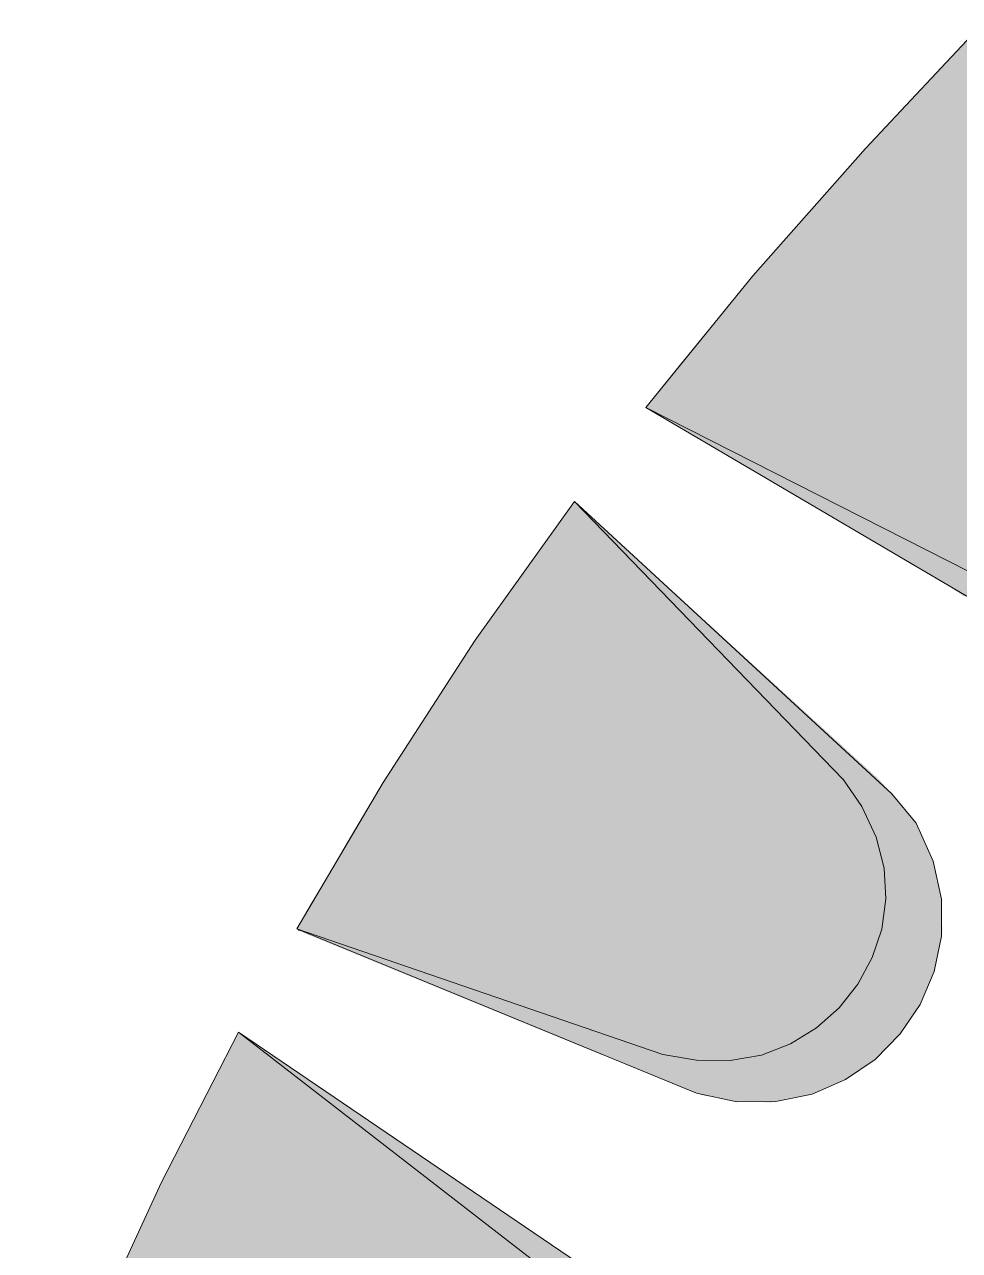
# Model space of a CAD drawing. Extents: x 0 to 245, y -13 to 205.
# Drawn here: x 90.65 to 105.85, y 133.08 to 153.01 of the extents above; entities that cross this region are included whole.
import ezdxf

# ---------------------------------------------------------------- set-up
doc = ezdxf.new("R2010")
doc.units = 0
doc.layers.add('FILL', color=8, linetype='Continuous')
doc.layers.add('GEOMETRY', color=7, linetype='Continuous')

msp = doc.modelspace()

# ---------------------------------------------------------------- hatches: boundary and pattern name
at = {"layer": 'FILL'}
for points in [[(106.216, 153.013), (104.323, 150.997), (102.492, 148.925), (100.753, 146.789)], [(106.216, 153.013), (104.323, 150.997), (107.68, 150.997)], [(104.323, 150.997), (102.492, 148.925), (109.176, 148.925)], [(104.323, 150.997), (107.679, 150.997), (109.176, 148.925)], [(102.492, 148.925), (101.668, 147.933), (109.878, 147.933)], [(102.492, 148.925), (109.176, 148.925), (109.878, 147.933)], [(101.668, 147.933), (101.272, 147.453), (110.152, 147.453)], [(101.668, 147.933), (109.878, 147.933), (110.152, 147.453)], [(100.753, 146.789), (106.826, 143.214), (107.455, 142.994), (108.077, 142.91), (108.678, 142.951), (109.244, 143.106), (109.763, 143.364), (110.222, 143.712), (110.607, 144.139), (110.906, 144.634), (111.106, 145.185), (111.192, 145.781), (111.153, 146.41), (110.976, 147.06), (110.672, 147.601)], [(101.271, 147.452), (100.843, 146.91), (110.305, 146.91)], [(101.271, 147.452), (110.152, 147.452), (110.305, 146.91)], [(100.843, 146.91), (100.752, 146.789), (110.305, 146.789)], [(100.843, 146.91), (110.305, 146.91), (110.305, 146.789)], [(100.753, 146.789), (106.367, 143.935)], [(100.753, 146.789), (101.241, 146.489), (101.332, 146.489)], [(100.753, 146.789), (101.546, 146.368), (110.366, 146.368)], [(100.753, 146.789), (110.306, 146.789), (110.366, 146.368)], [(101.241, 146.489), (105.605, 143.934), (106.367, 143.934)], [(101.241, 146.489), (101.332, 146.489), (106.367, 143.934)], [(101.546, 146.368), (102.614, 145.825), (110.306, 145.825)], [(101.546, 146.368), (110.366, 146.368), (110.306, 145.825)], [(102.614, 145.829), (103.651, 145.286), (110.122, 145.286)], [(102.614, 145.829), (110.305, 145.829), (110.122, 145.286)], [(99.592, 145.257), (97.975, 143.003), (96.479, 140.688), (95.076, 138.313)], [(99.592, 145.257), (97.975, 143.003), (101.759, 143.003)], [(99.592, 145.257), (103.956, 140.747)], [(99.592, 145.257), (104.75, 140.507)], [(99.592, 145.257), (103.957, 140.747), (104.536, 140.747)], [(103.651, 145.286), (104.597, 144.836), (109.847, 144.836)], [(103.651, 145.286), (110.122, 145.286), (109.847, 144.836)], [(104.597, 144.836), (105.421, 144.414), (109.481, 144.414)], [(104.597, 144.836), (109.847, 144.836), (109.481, 144.414)], [(105.422, 144.414), (106.064, 144.085), (109.054, 144.085)], [(105.422, 144.414), (109.482, 144.414), (109.054, 144.085)], [(105.605, 143.935), (105.911, 143.724), (106.886, 143.724)], [(105.605, 143.935), (106.367, 143.935), (106.886, 143.724)], [(97.974, 143.003), (96.51, 140.747), (103.957, 140.747)], [(97.974, 143.003), (101.759, 143.003), (103.957, 140.747)], [(96.51, 140.747), (96.478, 140.687), (103.987, 140.687)], [(96.51, 140.747), (103.957, 140.747), (103.987, 140.687)], [(101.027, 136.269), (101.577, 136.179), (102.121, 136.169), (102.633, 136.26), (103.105, 136.441), (103.528, 136.7), (103.895, 137.028), (104.199, 137.413), (104.432, 137.843), (104.586, 138.308), (104.654, 138.797), (104.627, 139.299), (104.499, 139.803), (104.261, 140.298), (103.957, 140.748)], [(103.958, 140.747), (104.11, 140.507), (104.751, 140.507)], [(103.958, 140.747), (104.537, 140.747), (104.751, 140.507)], [(96.478, 140.688), (96.236, 140.298), (104.261, 140.298)], [(96.478, 140.688), (103.987, 140.688), (104.261, 140.298)], [(95.076, 138.314), (101.577, 135.638), (102.233, 135.501), (102.863, 135.502), (103.455, 135.626), (103.997, 135.86), (104.479, 136.19), (104.887, 136.603), (105.21, 137.083), (105.437, 137.618), (105.556, 138.194), (105.556, 138.796), (105.423, 139.412), (105.148, 140.027), (104.751, 140.507)], [(104.11, 140.507), (104.261, 140.298), (104.933, 140.298)], [(104.11, 140.507), (104.751, 140.507), (104.933, 140.298)], [(96.236, 140.298), (95.929, 139.786), (104.506, 139.786)], [(96.236, 140.298), (104.261, 140.298), (104.506, 139.786)], [(104.261, 140.298), (104.383, 140.027), (105.148, 140.027)], [(104.261, 140.298), (104.933, 140.298), (105.148, 140.027)], [(104.384, 140.027), (104.506, 139.787), (105.239, 139.787)], [(104.384, 140.027), (105.149, 140.027), (105.239, 139.787)], [(95.929, 139.786), (95.624, 139.245), (104.627, 139.245)], [(95.929, 139.786), (104.505, 139.786), (104.627, 139.245)], [(104.505, 139.786), (104.567, 139.485), (105.391, 139.485)], [(104.505, 139.786), (105.238, 139.786), (105.391, 139.485)], [(104.567, 139.486), (104.628, 139.246), (105.452, 139.246)], [(104.567, 139.486), (105.391, 139.486), (105.452, 139.246)], [(95.625, 139.245), (95.29, 138.704), (104.659, 138.704)], [(95.625, 139.245), (104.628, 139.245), (104.659, 138.704)], [(104.628, 139.245), (104.628, 138.884), (105.544, 138.884)], [(104.628, 139.245), (105.452, 139.245), (105.544, 138.884)], [(104.628, 138.884), (104.659, 138.704), (105.544, 138.704)], [(104.628, 138.884), (105.544, 138.884), (105.544, 138.704)], [(95.29, 138.704), (95.076, 138.312), (104.567, 138.312)], [(95.29, 138.704), (104.659, 138.704), (104.567, 138.312)], [(104.659, 138.704), (104.567, 138.282), (105.574, 138.282)], [(104.659, 138.704), (105.544, 138.704), (105.574, 138.282)], [(95.076, 138.314), (101.027, 136.269)], [(95.076, 138.314), (95.106, 138.283), (95.136, 138.283)], [(95.076, 138.314), (95.503, 138.164), (104.537, 138.164)], [(95.076, 138.314), (104.567, 138.314), (104.537, 138.164)], [(95.106, 138.282), (100.019, 136.268), (101.027, 136.268)], [(95.106, 138.282), (95.135, 138.282), (101.027, 136.268)], [(95.503, 138.163), (96.999, 137.652), (104.354, 137.652)], [(95.503, 138.163), (104.537, 138.163), (104.354, 137.652)], [(104.537, 138.163), (104.353, 137.682), (105.452, 137.682)], [(104.567, 138.282), (104.537, 138.163), (105.544, 138.163)], [(104.537, 138.163), (105.544, 138.163), (105.452, 137.682)], [(104.567, 138.282), (105.574, 138.282), (105.544, 138.163)], [(96.999, 137.653), (98.342, 137.201), (104.049, 137.201)], [(96.999, 137.653), (104.353, 137.653), (104.049, 137.201)], [(104.353, 137.653), (104.048, 137.201), (105.268, 137.201)], [(104.353, 137.682), (104.353, 137.653), (105.452, 137.653)], [(104.353, 137.682), (105.452, 137.682), (105.452, 137.653)], [(104.353, 137.653), (105.452, 137.653), (105.268, 137.201)], [(98.341, 137.2), (99.5, 136.81), (103.651, 136.81)], [(98.341, 137.2), (104.048, 137.2), (103.651, 136.81)], [(103.987, 137.14), (103.651, 136.811), (105.026, 136.811)], [(104.048, 137.2), (103.986, 137.139), (105.238, 137.139)], [(103.987, 137.14), (105.239, 137.14), (105.026, 136.811)], [(104.048, 137.2), (105.268, 137.2), (105.238, 137.139)], [(99.501, 136.811), (100.416, 136.48), (103.194, 136.48)], [(99.501, 136.811), (103.651, 136.811), (103.194, 136.48)], [(103.651, 136.811), (103.377, 136.63), (104.904, 136.63)], [(103.651, 136.811), (105.026, 136.811), (104.904, 136.63)], [(94.13, 136.63), (92.878, 134.194), (91.719, 131.671), (90.651, 129.145)], [(94.13, 136.63), (92.878, 134.194), (97.304, 134.194)], [(94.13, 136.63), (99.104, 132.781)], [(94.13, 136.63), (99.928, 132.692)], [(94.13, 136.63), (99.104, 132.781), (99.807, 132.781)], [(103.377, 136.63), (103.194, 136.48), (104.781, 136.48)], [(103.377, 136.63), (104.904, 136.63), (104.781, 136.48)], [(100.416, 136.48), (101.027, 136.269), (102.676, 136.269)], [(100.416, 136.48), (103.194, 136.48), (102.676, 136.269)], [(103.194, 136.48), (102.675, 136.269), (104.567, 136.269)], [(103.194, 136.48), (104.781, 136.48), (104.567, 136.269)], [(100.019, 136.269), (100.293, 136.179), (101.577, 136.179)], [(100.019, 136.269), (101.027, 136.269), (101.577, 136.179)], [(100.294, 136.179), (102.157, 136.179)], [(100.294, 136.179), (102.157, 136.179)], [(100.294, 136.179), (101.058, 135.849), (103.958, 135.849)], [(100.294, 136.179), (104.445, 136.179), (103.958, 135.849)], [(101.027, 136.269), (102.675, 136.269)], [(101.027, 136.269), (102.675, 136.269)], [(101.027, 136.269), (101.577, 136.179), (102.157, 136.179)], [(101.027, 136.269), (102.675, 136.269), (102.157, 136.179)], [(101.577, 136.179), (102.157, 136.179)], [(102.216, 136.179), (102.156, 136.179), (104.445, 136.179)], [(102.216, 136.179), (104.475, 136.179), (104.445, 136.179)], [(102.676, 136.269), (102.217, 136.179), (104.476, 136.179)], [(102.676, 136.269), (104.568, 136.269), (104.476, 136.179)], [(101.057, 135.849), (101.577, 135.638), (103.437, 135.638)], [(101.057, 135.849), (103.957, 135.849), (103.437, 135.638)], [(101.577, 135.638), (101.668, 135.607), (103.408, 135.607)], [(101.577, 135.638), (103.438, 135.638), (103.408, 135.607)], [(101.668, 135.607), (102.188, 135.518), (102.828, 135.518)], [(101.668, 135.607), (103.408, 135.607), (102.828, 135.518)], [(102.187, 135.518), (102.828, 135.518), (102.796, 135.488)], [(92.878, 134.195), (92.237, 132.782), (99.104, 132.782)], [(92.878, 134.195), (97.304, 134.195), (99.104, 132.782)]]:
    msp.add_hatch(color=7, dxfattribs=at).paths.add_polyline_path(points)

# ---------------------------------------------------------------- linework, layer by layer
at = {"layer": 'GEOMETRY', "lineweight": 13}
for points in [[(106.216, 153.013), (104.323, 150.997), (102.492, 148.925), (100.753, 146.789)], [(100.753, 146.789), (106.826, 143.214), (107.455, 142.994), (108.077, 142.91), (108.678, 142.951), (109.244, 143.106), (109.763, 143.364), (110.222, 143.712), (110.607, 144.139), (110.906, 144.634), (111.106, 145.185), (111.192, 145.781), (111.153, 146.41), (110.976, 147.06), (110.672, 147.601)], [(100.753, 146.789), (106.367, 143.935)], [(99.592, 145.257), (97.975, 143.003), (96.479, 140.688), (95.076, 138.313)], [(99.592, 145.257), (103.956, 140.747)], [(99.592, 145.257), (104.75, 140.507)], [(101.027, 136.269), (101.577, 136.179), (102.121, 136.169), (102.633, 136.26), (103.105, 136.441), (103.528, 136.7), (103.895, 137.028), (104.199, 137.413), (104.432, 137.843), (104.586, 138.308), (104.654, 138.797), (104.627, 139.299), (104.499, 139.803), (104.261, 140.298), (103.957, 140.748)], [(95.076, 138.314), (101.577, 135.638), (102.233, 135.501), (102.863, 135.502), (103.455, 135.626), (103.997, 135.86), (104.479, 136.19), (104.887, 136.603), (105.21, 137.083), (105.437, 137.618), (105.556, 138.194), (105.556, 138.796), (105.423, 139.412), (105.148, 140.027), (104.751, 140.507)], [(95.076, 138.314), (101.027, 136.269)], [(94.13, 136.63), (92.878, 134.194), (91.719, 131.671), (90.651, 129.145)], [(94.13, 136.63), (99.104, 132.781)], [(94.13, 136.63), (99.928, 132.692)]]:
    msp.add_lwpolyline(points, dxfattribs=at)

doc.saveas('drawing.dxf')
